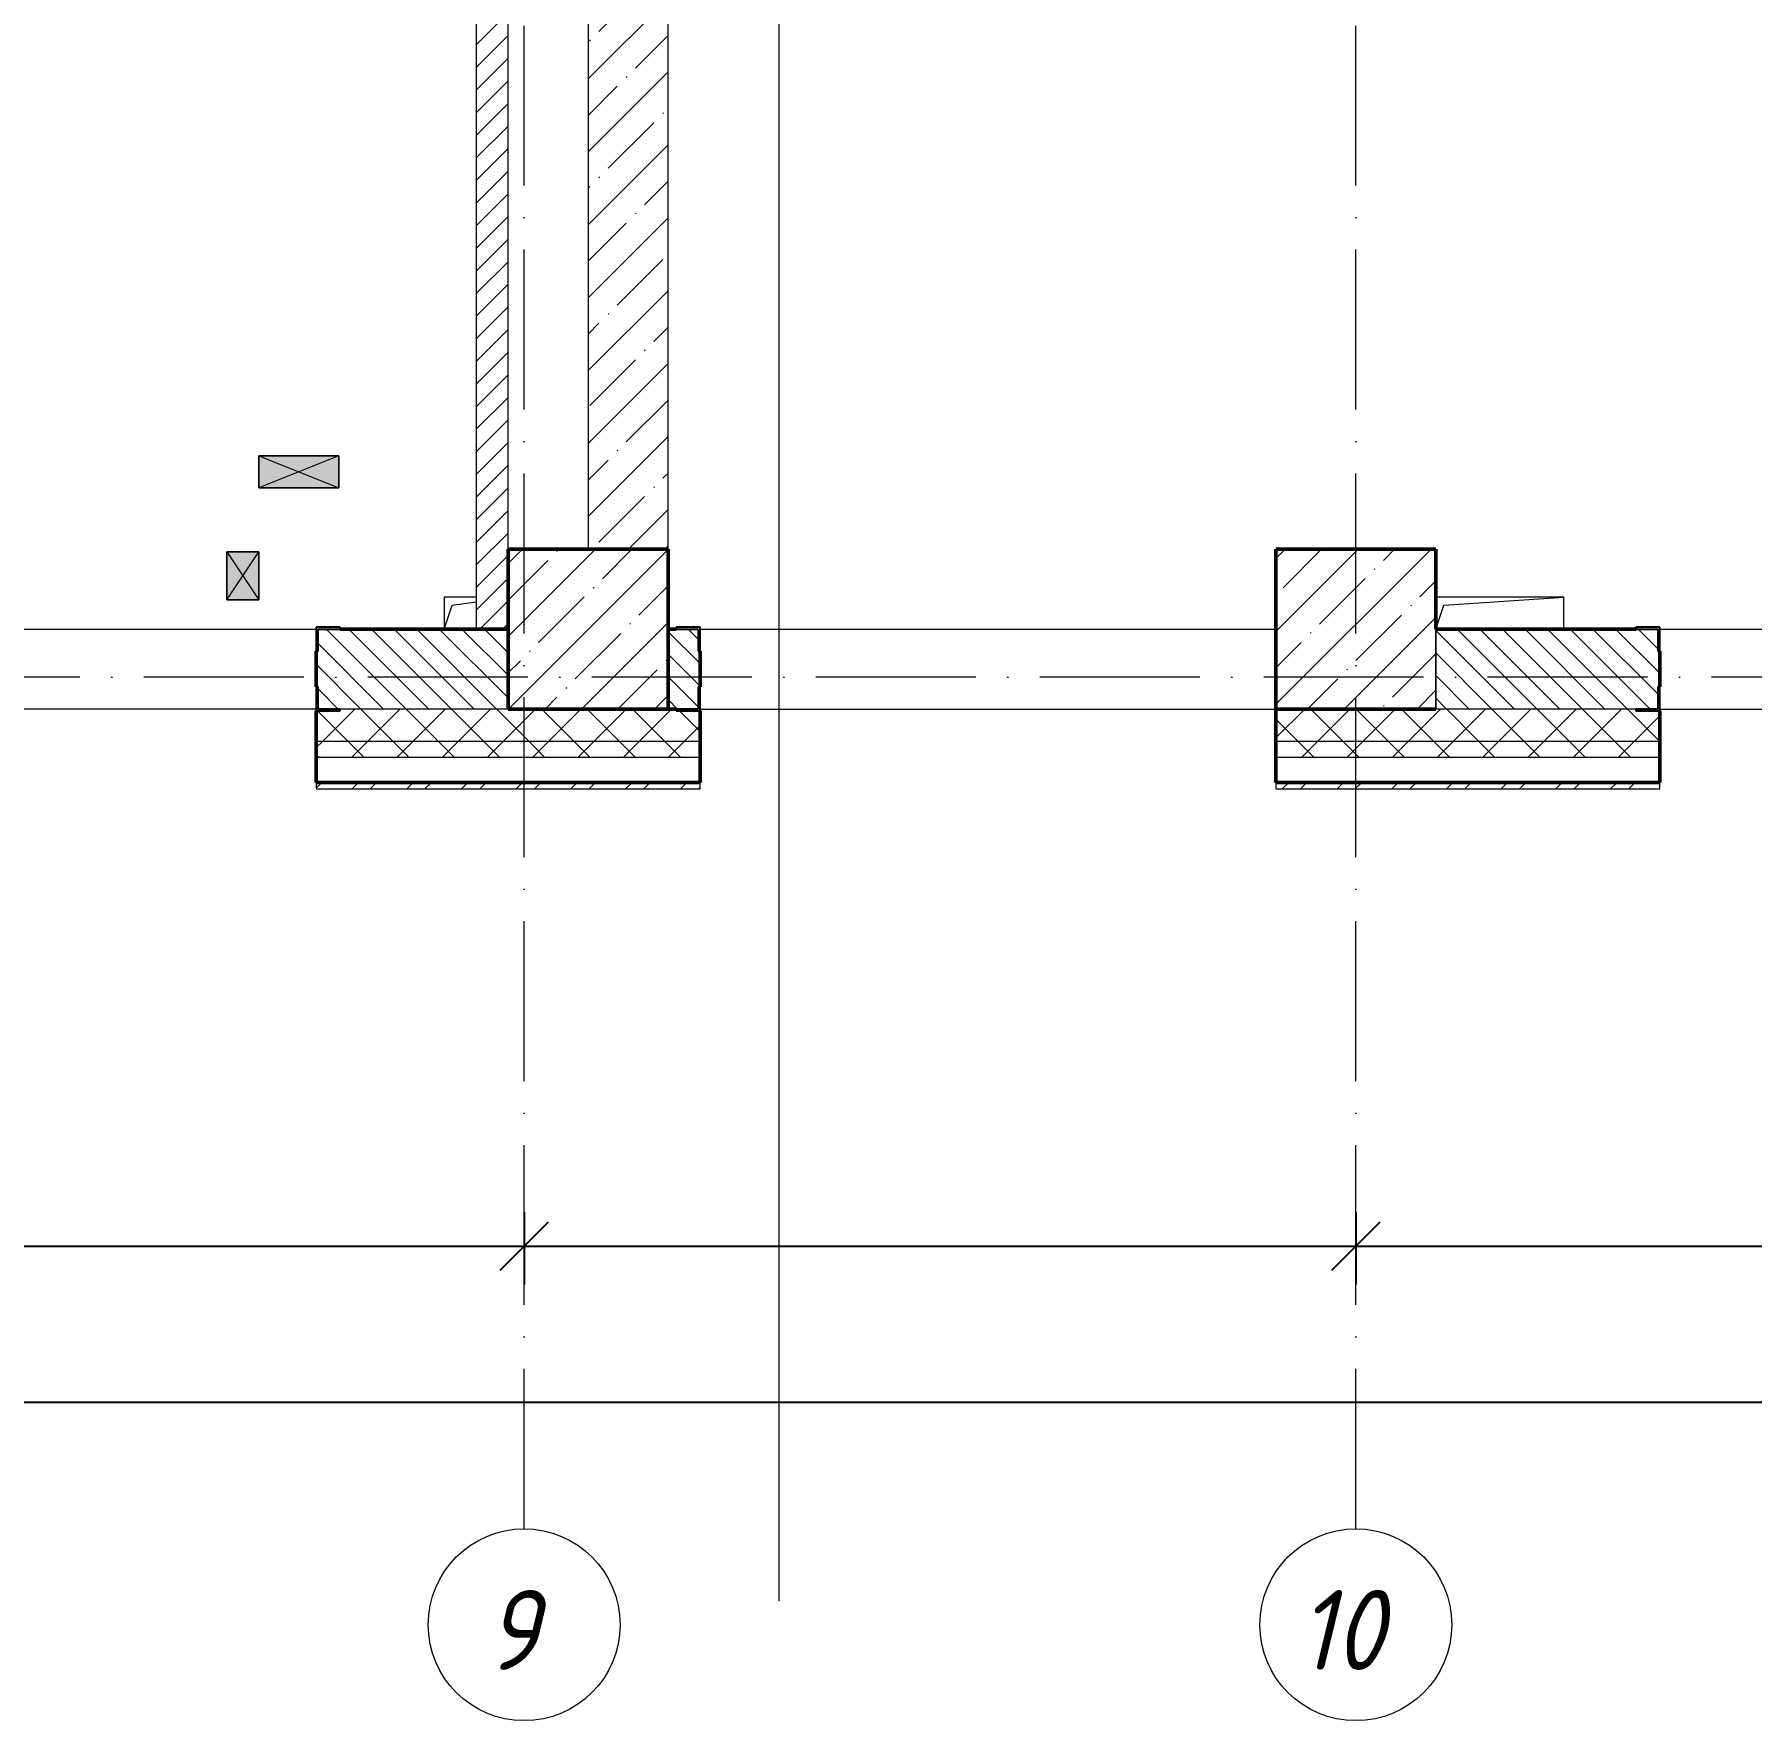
# Model space of a CAD drawing. Header units: millimetres. Extents: x -356862 to 418287, y 0 to 839748.
# Drawn here: x -2740 to 2628, y 305460 to 310734 of the extents above; entities that cross this region are included whole.
import ezdxf

# ---------------------------------------------------------------- set-up
doc = ezdxf.new("R2010")
doc.units = ezdxf.units.MM
doc.linetypes.add('50_200_ШТРИХ_1Т_ш5_п1_п1_', pattern=[700, 500, -100, 0, -100])
for name, color, linetype, lineweight in [('A-____-____-DIMS', 7, 'Continuous', 9), ('A-DETL-GENF-OTLN', 7, 'Continuous', 9), ('A-GENM-____-MCUT', 7, 'Continuous', 25), ('A-GENM-____-OTLN', 7, 'Continuous', 9), ('A-GENM-____-OTLN-1', 7, 'Continuous', 25), ('A-GLAZ-____-OTLN', 7, 'Continuous', 9), ('A-WALL-____-MCUT-1', 7, 'Continuous', 9), ('A-WALL-____-MCUT-2', 7, 'Continuous', 50), ('A-WALL-____-MCUT-3', 7, 'Continuous', 9), ('A-WALL-____-OTLN', 7, 'Continuous', 9), ('A-WALL-____-PATT-1', 7, 'Continuous', 9), ('A-WALL-FNSH-MCUT-1', 7, 'Continuous', 9), ('S-COLS-____-MCUT', 7, 'Continuous', 50), ('S-COLS-____-OTLN', 7, 'Continuous', 9), ('S-GRID-____-IDEN', 7, 'Continuous', 9), ('S-GRID-____-OTLN-1', 7, '50_200_ШТРИХ_1Т_ш5_п1_п1_', 9)]:
    doc.layers.add(name, color=color, linetype=linetype, lineweight=lineweight)
doc.layers.add('G-____-____-SYMB-1', color=9, linetype='Continuous', lineweight=9, true_color=0x808080)
doc.styles.add('ISOCPEUR_I', font='isocpeui.ttf', dxfattribs={"width": 0.9, "height": 2.5})
doc.dimstyles.new('ISO-2_5_0_9К_БОЛЬШОЙ_ОСИ', dxfattribs={"dimscale": 304.8, "dimtxt": 248.995294, "dimasz": 0.492126, "dimexe": 0.393701, "dimexo": 0, "dimgap": 0, "dimtad": 1, "dimdec": 0, "dimzin": 0, "dimdsep": 46, "dimtxsty": 'ISOCPEUR_I', "dimblk1": 'OBLIQUE', "dimblk2": 'OBLIQUE', "dimsah": 1, "dimcen": 0.09, "dimdle": 0.393701, "dimazin": 0, "dimtfac": 1, "dimtdec": 4, "dimtix": 1, "dimtmove": 0, "dimatfit": 3, "dimfxl": 1, "dimtvp": 1, "dimtolj": 1, "dimtzin": 0, "dimarcsym": 2})
pattern_1 = [(45, (-15659.08, 310542.9), (-114.0493, 114.0493), []), (45, (-15545.03, 310542.9), (-114.0493, 114.0493), [201.612, -40.322, 3.353, -36.97])]
pattern_2 = [(45, (-15659.08, 310542.9), (-70.71068, 70.71068), []), (135, (-15659.08, 310542.9), (-70.71068, -70.71068), [])]
pattern_3 = [(135, (-15659.08, 310542.9), (-35.35534, -35.35534), [])]

# ---------------------------------------------------------------- blocks, each defined once
blk = doc.blocks.new('BSC_Колонна _Прямоугольная - 500х500-V130-АР1_План отверстий 2 этажа в осях 1-64_А-ГГ')
at = {"layer": 'S-COLS-____-OTLN'}
h = blk.add_hatch(dxfattribs=at)
h.set_pattern_fill('FP_160', color=256, style=0, pattern_type=2)
h.set_pattern_definition([(45, (-14650, 1668.96), (-114.0493, 114.0493), []), (45, (-14535.95, 1668.96), (-114.0493, 114.0493), [201.612, -40.322, 3.353, -36.97])])
h.paths.add_polyline_path([(-250, -250), (250, -250), (250, 250), (-250, 250), (-250, -175.1)], flags=0)
at = {"layer": 'S-COLS-____-MCUT'}
for p, q in [((250, 250), (-250, 250)), ((-250, 250), (-250, -250)), ((250, -250), (250, 250)), ((-250, -250), (250, -250))]:
    blk.add_line(p, q, dxfattribs=at)
blk = doc.blocks.new('Фахверк_СКБ_Уголок - 250_2700-27497298-АР1_План отверстий 2 этажа в осях 1-64_А-ГГ')
at = {"layer": 'A-GENM-____-MCUT'}
for p, q in [((200, 181), (125, 181)), ((125, 181), (125, 106)), ((131, 106), (131, 175)), ((131, 175), (200, 175)), ((200, 175), (200, 181)), ((125, 106), (131, 106)), ((131, -6), (125, -6)), ((125, -6), (125, -81)), ((131, -75), (131, -6)), ((125, -81), (200, -81)), ((200, -75), (131, -75)), ((200, -81), (200, -75))]:
    blk.add_line(p, q, dxfattribs=at)
blk = doc.blocks.new('Фахверк_СКБ_Уголок - 250_2700_1-27501432-АР1_План отверстий 2 этажа в осях 1-64_А-ГГ')
at = {"layer": 'A-GENM-____-MCUT'}
for p, q in [((200, 181), (125, 181)), ((125, 181), (125, 106)), ((131, 106), (131, 175)), ((131, 175), (200, 175)), ((200, 175), (200, 181)), ((125, 106), (131, 106)), ((131, -6), (125, -6)), ((125, -6), (125, -81)), ((131, -75), (131, -6)), ((125, -81), (200, -81)), ((200, -75), (131, -75)), ((200, -81), (200, -75))]:
    blk.add_line(p, q, dxfattribs=at)
blk = doc.blocks.new('AR_Отверстие прямоугольное _в плите_ - AR_Отверстие прямоугольное _в плите_-V160-АР1_План отверстий 2 этажа в осях 1-64_А-ГГ')
at = {"layer": 'A-GENM-____-OTLN'}
for p, q in [((0, 50), (-100, 50)), ((-100, 50), (-100, -50)), ((-100, -50), (-75, 25)), ((-75, 25), (0, 35.7))]:
    blk.add_line(p, q, dxfattribs=at)
blk = doc.blocks.new('AR_Отверстие прямоугольное _в плите_ - AR_Отверстие прямоугольное _в плите_-30511394-АР1_План отверстий 2 этажа в осях 1-64_А-ГГ')
at = {"layer": 'A-GENM-____-OTLN'}
for p, q in [((200, 50), (-200, 50)), ((-200, -50), (-175, 25)), ((-175, 25), (200, 50)), ((200, -50), (200, 50))]:
    blk.add_line(p, q, dxfattribs=at)
blk = doc.blocks.new('AR_Отверстие прямоугольное _в стене__БезПР - AR_Отверстие прямоугольное _в стене__БезПР-36428168-АР1_План отверстий 2 этажа в осях 1-64_А-ГГ')
at = {"layer": 'A-GLAZ-____-OTLN'}
blk.add_hatch(color=256, dxfattribs=at).paths.add_polyline_path([(-75, -50), (75, -50), (75, 50), (-75, 50)], flags=0)
at = {"layer": 'A-DETL-GENF-OTLN'}
for p, q in [((-75, -50), (-75, 50)), ((-75, 50), (75, 50)), ((75, 50), (-75, -50)), ((-75, 50), (75, -50)), ((75, 50), (-75, 50)), ((-75, 50), (-75, -50)), ((75, 50), (75, -50)), ((75, -50), (75, 50)), ((75, -50), (-75, -50)), ((-75, -50), (75, -50))]:
    blk.add_line(p, q, dxfattribs=at)
blk = doc.blocks.new('AR_Отверстие прямоугольное _в стене__БезПР - AR_Отверстие прямоугольное _в стене__БезПР-36428146-АР1_План отверстий 2 этажа в осях 1-64_А-ГГ')
at = {"layer": 'A-GLAZ-____-OTLN'}
blk.add_hatch(color=256, dxfattribs=at).paths.add_polyline_path([(125, -50), (125, 50), (-125, 50), (-125, -50)], flags=0)
at = {"layer": 'A-DETL-GENF-OTLN'}
for p, q in [((-125, -50), (-125, 50)), ((-125, 50), (125, 50)), ((125, 50), (-125, -50)), ((-125, 50), (125, -50)), ((125, 50), (-125, 50)), ((-125, 50), (-125, -50)), ((125, 50), (125, -50)), ((125, -50), (125, 50)), ((125, -50), (-125, -50)), ((-125, -50), (125, -50))]:
    blk.add_line(p, q, dxfattribs=at)
blk = doc.blocks.new('Ось сетки - Круг_Ø6_00__ISO-2_5_0_9K_-25732049-АР1_План отверстий 2 этажа в осях 1-64_А-ГГ')
at = {"layer": 'S-GRID-____-IDEN'}
blk.add_circle((0, 0), 3, dxfattribs=at)
blk = doc.blocks.new('_Oblique')
at = {"color": 0, "linetype": 'ByBlock', "lineweight": -2}
blk.add_line((-0.5, -0.5), (0.5, 0.5), dxfattribs=at)
blk = doc.blocks.new('*D9247')
at = {"layer": 'A-____-____-DIMS', "color": 0, "lineweight": -2, "transparency": 16777216}
for p, q in [((-5809.1, 307050.4), (-5809.1, 306824.4)), ((-1209.1, 307050.4), (-1209.1, 306824.4)), ((-5929.1, 306944.4), (-1089.1, 306944.4))]:
    blk.add_line(p, q, dxfattribs=at)
at = {"layer": 'Defpoints', "color": 0, "transparency": 16777216}
for p in [(-5809.1, 307050.4), (-1209.1, 307050.4), (-1209.1, 306944.4)]:
    blk.add_point(p, dxfattribs=at)
at = {"layer": 'A-____-____-DIMS', "color": 0, "lineweight": -2, "transparency": 16777216, "xscale": 150, "yscale": 150, "zscale": 150, "rotation": 180}
blk.add_blockref('_Oblique', (-5809.1, 306944.4), dxfattribs=at)
at = {"layer": 'A-____-____-DIMS', "color": 0, "lineweight": -2, "transparency": 16777216, "xscale": 150, "yscale": 150, "zscale": 150}
blk.add_blockref('_Oblique', (-1209.1, 306944.4), dxfattribs=at)
at = {"layer": 'A-____-____-DIMS', "color": 0, "transparency": 16777216, "insert": (-3509.1, 306945.6), "char_height": 2.5, "width": 781.462, "attachment_point": 5, "style": 'ISOCPEUR_I'}
blk.add_mtext('\\A1;4600', dxfattribs=at)
blk = doc.blocks.new('*D9248')
at = {"layer": 'A-____-____-DIMS', "color": 0, "lineweight": -2, "transparency": 16777216}
for p, q in [((-1209.1, 307050.4), (-1209.1, 306824.4)), ((1390.9, 307050.4), (1390.9, 306824.4)), ((-1329.1, 306944.4), (1510.9, 306944.4))]:
    blk.add_line(p, q, dxfattribs=at)
at = {"layer": 'Defpoints', "color": 0, "transparency": 16777216}
for p in [(-1209.1, 307050.4), (1390.9, 307050.4), (1390.9, 306944.4)]:
    blk.add_point(p, dxfattribs=at)
at = {"layer": 'A-____-____-DIMS', "color": 0, "lineweight": -2, "transparency": 16777216, "xscale": 150, "yscale": 150, "zscale": 150, "rotation": 180}
blk.add_blockref('_Oblique', (-1209.1, 306944.4), dxfattribs=at)
at = {"layer": 'A-____-____-DIMS', "color": 0, "lineweight": -2, "transparency": 16777216, "xscale": 150, "yscale": 150, "zscale": 150}
blk.add_blockref('_Oblique', (1390.9, 306944.4), dxfattribs=at)
at = {"layer": 'A-____-____-DIMS', "color": 0, "transparency": 16777216, "insert": (90.9, 306945.6), "char_height": 2.5, "width": 758.478, "attachment_point": 5, "style": 'ISOCPEUR_I'}
blk.add_mtext('\\A1;2600', dxfattribs=at)
blk = doc.blocks.new('*D9249')
at = {"layer": 'A-____-____-DIMS', "color": 0, "lineweight": -2, "transparency": 16777216}
for p, q in [((1390.9, 307050.4), (1390.9, 306824.4)), ((4390.9, 307050.4), (4390.9, 306824.4)), ((1270.9, 306944.4), (4510.9, 306944.4))]:
    blk.add_line(p, q, dxfattribs=at)
at = {"layer": 'Defpoints', "color": 0, "transparency": 16777216}
for p in [(1390.9, 307050.4), (4390.9, 307050.4), (4390.9, 306944.4)]:
    blk.add_point(p, dxfattribs=at)
at = {"layer": 'A-____-____-DIMS', "color": 0, "lineweight": -2, "transparency": 16777216, "xscale": 150, "yscale": 150, "zscale": 150, "rotation": 180}
blk.add_blockref('_Oblique', (1390.9, 306944.4), dxfattribs=at)
at = {"layer": 'A-____-____-DIMS', "color": 0, "lineweight": -2, "transparency": 16777216, "xscale": 150, "yscale": 150, "zscale": 150}
blk.add_blockref('_Oblique', (4390.9, 306944.4), dxfattribs=at)
at = {"layer": 'A-____-____-DIMS', "color": 0, "transparency": 16777216, "insert": (2890.9, 306945.6), "char_height": 2.5, "width": 758.478, "attachment_point": 5, "style": 'ISOCPEUR_I'}
blk.add_mtext('\\A1;3000', dxfattribs=at)
blk = doc.blocks.new('*D9309')
at = {"layer": 'A-____-____-DIMS', "color": 0, "lineweight": -2, "transparency": 16777216}
for p, q in [((-18009.1, 306562.2), (-18009.1, 306336.2)), ((85490.9, 306562.2), (85490.9, 306336.2)), ((-18129.1, 306456.2), (85610.9, 306456.2))]:
    blk.add_line(p, q, dxfattribs=at)
at = {"layer": 'Defpoints', "color": 0, "transparency": 16777216}
for p in [(-18009.1, 306562.2), (85490.9, 306562.2), (85490.9, 306456.2)]:
    blk.add_point(p, dxfattribs=at)
at = {"layer": 'A-____-____-DIMS', "color": 0, "lineweight": -2, "transparency": 16777216, "xscale": 150, "yscale": 150, "zscale": 150, "rotation": 180}
blk.add_blockref('_Oblique', (-18009.1, 306456.2), dxfattribs=at)
at = {"layer": 'A-____-____-DIMS', "color": 0, "lineweight": -2, "transparency": 16777216, "xscale": 150, "yscale": 150, "zscale": 150}
blk.add_blockref('_Oblique', (85490.9, 306456.2), dxfattribs=at)
at = {"layer": 'A-____-____-DIMS', "color": 0, "transparency": 16777216, "insert": (33740.9, 306457.4), "char_height": 2.5, "width": 1080.257, "attachment_point": 5, "style": 'ISOCPEUR_I'}
blk.add_mtext('\\A1;103500', dxfattribs=at)

msp = doc.modelspace()

# ---------------------------------------------------------------- hatches: boundary and pattern name
at = {"layer": 'A-WALL-____-PATT-1'}
h = msp.add_hatch(dxfattribs=at)
h.set_pattern_fill('FP_5', color=256, style=0, pattern_type=2)
h.set_pattern_definition([(45, (-15659.08, 310542.9), (-35.35534, 35.35534), [])])
h.paths.add_polyline_path([(-1359.0813, 308873.9433), (-1259.0813, 308873.9433), (-1259.0813, 311023.9433), (-1262.0813, 311023.9433), (-1262.0813, 311070.9433), (-1356.0813, 311070.9433), (-1356.0813, 311023.9433), (-1359.0813, 311023.9433), (-1359.0813, 309123.9433)], flags=0)
h.paths.add_polyline_path([(-1259.0813, 311073.9433), (-1259.0813, 312773.9433), (-1359.0813, 312773.9433), (-1359.0813, 311073.9433), (-1262.0813, 311073.9433)], flags=0)
h.paths.add_polyline_path([(-1259.0813, 313273.9433), (-1259.0813, 314873.9433), (-1359.0813, 314873.9433), (-1359.0813, 313273.9433), (-1354.7335, 313273.9433)], flags=0)
h.paths.add_polyline_path([(-1304.844, 315073.9433), (-1259.0813, 315073.9433), (-1259.0813, 315523.9433), (-1359.0813, 315523.9433), (-1359.0813, 315073.9433), (-1306.4497, 315073.9433)], flags=0)
h.paths.add_polyline_path([(-1259.0813, 315823.9433), (-1259.0813, 316423.9433), (-1359.0813, 316423.9433), (-1359.0813, 315823.9433), (-1279.4203, 315823.9433)], flags=0)
h = msp.add_hatch(dxfattribs=at)
h.set_pattern_fill('FP_25', color=256, style=0, pattern_type=2)
h.set_pattern_definition(pattern_1)
h.paths.add_polyline_path([(-1009.0813, 309123.9433), (-759.0813, 309123.9433), (-759.0813, 316123.9433), (-1009.0813, 316123.9433), (-1009.0813, 309558.8219)], flags=0)
h = msp.add_hatch(dxfattribs=at)
h.set_pattern_fill('FP_6', color=256, style=0, pattern_type=2)
h.set_pattern_definition(pattern_3)
h.paths.add_polyline_path([(-2934.0813, 308623.9433), (-2865.0813, 308624.7327), (-2865.0813, 308692.9433), (-2859.0813, 308692.9433), (-2859.0813, 308804.9433), (-2865.0813, 308804.9433), (-2865.0813, 308873.9433), (-4759.0813, 308873.9433), (-4759.0813, 308623.9433), (-3300.5209, 308623.9433)], flags=0)
h.paths.add_polyline_path([(-1784.0813, 308623.9433), (-1259.0813, 308623.9433), (-1259.0813, 308873.9433), (-1853.0813, 308873.9433), (-1853.0813, 308804.9433), (-1859.0813, 308804.9433), (-1859.0813, 308692.9433), (-1853.0813, 308692.9433), (-1853.0813, 308623.9433)], flags=0)
h = msp.add_hatch(dxfattribs=at)
h.set_pattern_fill('FP_6', color=256, style=0, pattern_type=2)
h.set_pattern_definition(pattern_3)
h.paths.add_polyline_path([(-734.0813, 308623.9433), (-665.0813, 308623.9433), (-665.0813, 308692.9433), (-659.0813, 308692.9433), (-659.0813, 308804.9433), (-665.0813, 308804.9433), (-665.0813, 308873.9433), (-759.0813, 308873.9433), (-759.0813, 308623.9433)], flags=0)
h = msp.add_hatch(dxfattribs=at)
h.set_pattern_fill('FP_6', color=256, style=0, pattern_type=2)
h.set_pattern_definition(pattern_3)
h.paths.add_polyline_path([(2334.9187, 308623.9433), (2334.9187, 308692.9433), (2340.9187, 308692.9433), (2340.9187, 308804.9433), (2334.9187, 308804.9433), (2334.9187, 308873.9433), (1640.9187, 308873.9433), (1640.9187, 308623.9433), (2265.9187, 308623.9433)], flags=0)
h = msp.add_hatch(dxfattribs=at)
h.set_pattern_fill('FP_1', color=256, style=0, pattern_type=2)
h.set_pattern_definition(pattern_2)
h.paths.add_polyline_path([(85590.9187, 308523.9433), (85590.9187, 308623.9433), (76565.9187, 308623.9433), (76565.9187, 308617.9433), (76490.9187, 308617.9433), (76490.9187, 308523.9433), (85090.9187, 308523.9433)], flags=0)
h.paths.add_polyline_path([(74690.9187, 308523.9433), (74690.9187, 308617.9433), (74615.9187, 308617.9433), (74615.9187, 308623.9433), (66740.9187, 308623.9433), (66740.9187, 308523.9433), (74467.9078, 308523.9433)], flags=0)
h.paths.add_polyline_path([(65240.9187, 308523.9433), (65740.9187, 308523.9433), (65740.9187, 308623.9433), (64615.9187, 308623.9433), (64615.9187, 308617.9433), (64540.9187, 308617.9433), (64540.9187, 308523.9433), (64615.9187, 308523.9433)], flags=0)
h.paths.add_polyline_path([(55340.9187, 308523.9433), (56740.9187, 308523.9433), (56740.9187, 308623.9433), (55415.9187, 308623.9433), (55415.9187, 308617.9433), (55340.9187, 308617.9433)], flags=0)
h.paths.add_polyline_path([(53190.9187, 308523.9433), (53540.9187, 308523.9433), (53540.9187, 308617.9433), (53465.9187, 308617.9433), (53465.9187, 308623.9433), (52415.9187, 308623.9433), (52415.9187, 308617.9433), (52340.9187, 308617.9433), (52340.9187, 308523.9433), (52690.9187, 308523.9433)], flags=0)
h.paths.add_polyline_path([(50540.6156, 308523.9433), (50540.6156, 308617.9433), (50465.9187, 308617.9433), (50465.9187, 308623.9433), (49415.9187, 308623.9433), (49415.9187, 308617.9433), (49340.9187, 308617.9433), (49340.9187, 308523.9433), (49723.4078, 308523.9433)], flags=0)
h.paths.add_polyline_path([(47540.9187, 308523.9433), (47540.9187, 308617.9433), (47465.9187, 308617.9433), (47465.9187, 308623.9433), (46415.9187, 308623.9433), (46415.9187, 308617.9433), (46340.9187, 308617.9433), (46340.9187, 308523.9433), (47072.2113, 308523.9433)], flags=0)
h.paths.add_polyline_path([(43690.9187, 308523.9433), (44540.9187, 308523.9433), (44540.9187, 308617.9433), (44465.9187, 308617.9433), (44465.9187, 308623.9433), (43415.9187, 308623.9433), (43415.9187, 308617.9433), (43340.9187, 308617.9433), (43340.9083, 308523.9433), (43537.2827, 308523.9433)], flags=0)
h.paths.add_polyline_path([(38234.8899, 308523.9433), (38540.9083, 308523.9433), (38540.9083, 308617.9433), (38465.9187, 308617.9433), (38465.9187, 308623.9433), (37415.9187, 308623.9433), (37415.9187, 308617.9433), (37340.9187, 308617.9433), (37340.9135, 308523.9433), (38190.9187, 308523.9433)], flags=0)
h.paths.add_polyline_path([(34340.9187, 308523.9433), (35540.9135, 308523.9433), (35540.9135, 308617.9433), (35465.9187, 308617.9433), (35465.9187, 308623.9433), (34415.9187, 308623.9433), (34415.9187, 308617.9433), (34340.9187, 308617.9433)], flags=0)
h.paths.add_polyline_path([(32048.7649, 308523.9433), (32540.9187, 308523.9433), (32540.9187, 308617.9433), (32465.9187, 308617.9433), (32465.9187, 308623.9433), (31415.9187, 308623.9433), (31415.9187, 308617.9433), (31340.9187, 308617.9433), (31340.9187, 308523.9433), (31415.9187, 308523.9433)], flags=0)
h.paths.add_polyline_path([(29397.5685, 308523.9433), (29540.9187, 308523.9433), (29540.9187, 308617.9433), (29465.9187, 308617.9433), (29465.9187, 308623.9433), (28415.9187, 308623.9433), (28415.9187, 308617.9433), (28340.9187, 308617.9433), (28340.9187, 308523.9433), (29190.9187, 308523.9433)], flags=0)
h.paths.add_polyline_path([(26540.9187, 308523.9433), (26540.9187, 308617.9433), (26465.9187, 308617.9433), (26465.9187, 308623.9433), (25415.9187, 308623.9433), (25415.9187, 308617.9433), (25340.9187, 308617.9433), (25340.9187, 308523.9433), (26465.9187, 308523.9433)], flags=0)
h.paths.add_polyline_path([(23540.9187, 308523.9433), (23540.9187, 308617.9433), (23465.9187, 308618.5861), (23465.9187, 308623.9433), (22140.9187, 308623.9433), (22140.9187, 308523.9433), (23534.9187, 308523.9433)], flags=0)
h.paths.add_polyline_path([(19140.9187, 308523.9433), (20340.9187, 308523.9433), (20340.9187, 308617.9433), (20265.9187, 308617.9433), (20265.9187, 308623.9433), (19140.9187, 308623.9433)], flags=0)
h.paths.add_polyline_path([(17334.9187, 308523.9433), (17340.9187, 308523.9433), (17340.9187, 308617.9433), (17265.9187, 308617.9433), (17265.9187, 308623.9433), (16215.9187, 308623.9433), (16215.9187, 308617.9433), (16140.9187, 308617.9433), (16141.5863, 308523.9433), (17265.9187, 308523.9433)], flags=0)
h.paths.add_polyline_path([(14265.9187, 308523.9433), (14340.9187, 308523.9433), (14340.9187, 308617.9433), (14265.9187, 308617.9433), (14265.9187, 308623.9433), (13140.9187, 308623.9433), (13140.9187, 308523.9433), (13640.9187, 308523.9433)], flags=0)
h.paths.add_polyline_path([(10640.9187, 308523.9433), (11340.9187, 308523.9433), (11340.9187, 308617.9433), (11265.9187, 308617.9433), (11265.9187, 308623.9433), (10140.9187, 308623.9433), (10140.9187, 308523.9433)], flags=0)
h.paths.add_polyline_path([(8340.9187, 308523.9433), (8340.9187, 308617.9433), (8265.9187, 308617.9433), (8265.9187, 308623.9433), (7215.9187, 308623.9433), (7215.9187, 308617.9433), (7140.9187, 308617.9433), (7140.9187, 308523.9433), (7304.2649, 308523.9433)], flags=0)
h.paths.add_polyline_path([(5265.9187, 308523.9433), (5340.9187, 308523.9433), (5340.9187, 308617.9433), (5265.9187, 308617.9433), (5265.9187, 308623.9433), (4140.9187, 308623.9433), (4140.9187, 308523.9433), (4653.0684, 308523.9433)], flags=0)
h.paths.add_polyline_path([(1140.9187, 308523.9433), (2340.9187, 308523.9433), (2340.9187, 308617.9433), (2265.9187, 308617.9433), (2265.9187, 308623.9433), (1140.9187, 308623.9433)], flags=0)
h.paths.add_polyline_path([(-659.0813, 308523.9433), (-659.0813, 308617.9433), (-734.0813, 308617.9433), (-734.0813, 308623.9433), (-1784.0813, 308623.9433), (-1784.0813, 308617.9433), (-1859.0813, 308617.9433), (-1859.0813, 308523.9433), (-759.0813, 308523.9433)], flags=0)
h.paths.add_polyline_path([(-2859.0813, 308523.9433), (-2859.0813, 308617.9433), (-2934.0813, 308617.9433), (-2934.0813, 308623.9433), (-8184.0813, 308623.9433), (-8184.0813, 308617.9433), (-8259.0813, 308617.9433), (-8259.0813, 308523.9433), (-3300.5209, 308523.9433)], flags=0)
h.paths.add_polyline_path([(-10359.0813, 308523.9433), (-9259.0813, 308523.9433), (-9259.0813, 308617.9433), (-9334.0813, 308617.9433), (-9334.0813, 308623.9433), (-18109.0813, 308623.9433), (-18109.0813, 308523.9433), (-10370.378, 308523.9433)], flags=0)
h = msp.add_hatch(dxfattribs=at)
h.set_pattern_fill('FP_1', color=256, style=0, pattern_type=2)
h.set_pattern_definition(pattern_2)
h.paths.add_polyline_path([(85590.9187, 308473.9433), (85690.9187, 308473.9433), (85690.9187, 308523.9433), (76490.9187, 308523.9433), (76490.9187, 308473.9433), (85072.6935, 308473.9433)], flags=0)
h.paths.add_polyline_path([(73584.1756, 308473.9433), (74690.9187, 308473.9433), (74690.9187, 308523.9433), (66740.9187, 308523.9433), (66740.9187, 308473.9433), (72700.4435, 308473.9433)], flags=0)
h.paths.add_polyline_path([(64540.9187, 308473.9433), (65740.9187, 308473.9433), (65740.9187, 308523.9433), (64540.9187, 308523.9433)], flags=0)
h.paths.add_polyline_path([(56740.9187, 308473.9433), (56740.9187, 308523.9433), (55340.9187, 308523.9433), (55340.9187, 308473.9433), (55909.5328, 308473.9433)], flags=0)
h.paths.add_polyline_path([(53540.9187, 308473.9433), (53540.9187, 308523.9433), (52340.9187, 308523.9433), (52340.9187, 308473.9433), (53258.3363, 308473.9433)], flags=0)
h.paths.add_polyline_path([(49723.4078, 308473.9433), (50540.6156, 308473.9433), (50540.6156, 308523.9433), (49340.9187, 308523.9433), (49340.9187, 308473.9433)], flags=0)
h.paths.add_polyline_path([(47540.9187, 308473.9433), (47540.9187, 308523.9433), (46340.9187, 308523.9433), (46340.9187, 308473.9433), (47072.2113, 308473.9433)], flags=0)
h.paths.add_polyline_path([(44421.0149, 308473.9433), (44540.9187, 308473.9433), (44540.9187, 308523.9433), (43340.9083, 308523.9433), (43340.9083, 308473.9433), (43537.2827, 308473.9433)], flags=0)
h.paths.add_polyline_path([(38540.9083, 308473.9433), (38540.9083, 308523.9433), (37340.9135, 308523.9433), (37340.9135, 308473.9433), (38234.8899, 308473.9433)], flags=0)
h.paths.add_polyline_path([(35540.9135, 308473.9433), (35540.9135, 308523.9433), (34340.9187, 308523.9433), (34340.9187, 308473.9433), (34699.9613, 308473.9433)], flags=0)
h.paths.add_polyline_path([(31340.9187, 308473.9433), (32540.9187, 308473.9433), (32540.9187, 308523.9433), (31340.9187, 308523.9433)], flags=0)
h.paths.add_polyline_path([(29397.5685, 308473.9433), (29540.9187, 308473.9433), (29540.9187, 308523.9433), (28340.9187, 308523.9433), (28340.9187, 308473.9433), (28513.8363, 308473.9433)], flags=0)
h.paths.add_polyline_path([(26540.9187, 308473.9433), (26540.9187, 308523.9433), (25340.9187, 308523.9433), (25340.9187, 308473.9433), (25862.6399, 308473.9433)], flags=0)
h.paths.add_polyline_path([(23211.4434, 308473.9433), (23540.9187, 308473.9433), (23540.9187, 308523.9433), (22140.9187, 308523.9433), (22140.9187, 308473.9433), (22327.7113, 308473.9433)], flags=0)
h.paths.add_polyline_path([(20340.9187, 308473.9433), (20340.9187, 308523.9433), (19140.9187, 308523.9433), (19140.9187, 308473.9433), (19676.5149, 308473.9433)], flags=0)
h.paths.add_polyline_path([(17340.9187, 308473.9433), (17340.9187, 308523.9433), (16140.9187, 308523.9433), (16141.5863, 308473.9433)], flags=0)
h.paths.add_polyline_path([(14340.9187, 308473.9433), (14340.9187, 308523.9433), (13140.9187, 308523.9433), (13140.9187, 308473.9433)], flags=0)
h.paths.add_polyline_path([(10140.9187, 308473.9433), (11340.9187, 308473.9433), (11340.9187, 308523.9433), (10140.9187, 308523.9433)], flags=0)
h.paths.add_polyline_path([(8340.9187, 308473.9433), (8340.9187, 308523.9433), (7140.9187, 308523.9433), (7140.9187, 308473.9433), (7304.2649, 308473.9433)], flags=0)
h.paths.add_polyline_path([(5340.9187, 308473.9433), (5340.9187, 308523.9433), (4140.9187, 308523.9433), (4140.9187, 308473.9433), (4653.0684, 308473.9433)], flags=0)
h.paths.add_polyline_path([(2340.9187, 308473.9433), (2340.9187, 308523.9433), (1140.9187, 308523.9433), (1140.9187, 308473.9433), (2001.872, 308473.9433)], flags=0)
h.paths.add_polyline_path([(-659.0813, 308473.9433), (-659.0813, 308523.9433), (-1859.0813, 308523.9433), (-1859.0813, 308473.9433), (-1533.0566, 308473.9433)], flags=0)
h.paths.add_polyline_path([(-2859.0813, 308473.9433), (-2859.0813, 308523.9433), (-8259.0813, 308523.9433), (-8259.0813, 308473.9433), (-3300.5209, 308473.9433)], flags=0)
h.paths.add_polyline_path([(-9259.0813, 308473.9433), (-9259.0813, 308523.9433), (-18209.0813, 308523.9433), (-18209.0813, 308473.9433), (-10370.378, 308473.9433)], flags=0)
h = msp.add_hatch(dxfattribs=at)
h.set_pattern_fill('FP_3', color=256, style=0, pattern_type=2)
h.set_pattern_definition([(45, (-15659.08, 310542.9), (-85.5366, 85.5366), []), (45, (-15602.06, 310542.9), (-85.5366, 85.5366), [])])
h.paths.add_polyline_path([(22141.9187, 308373.9433), (22655.9187, 308373.9433), (22655.9187, 308393.9433), (22141.9187, 308393.9433)], flags=0)
h.paths.add_polyline_path([(19676.5149, 308373.9433), (20340.9187, 308373.9433), (20340.9187, 308393.9433), (19140.9187, 308393.9433), (19140.9187, 308373.9433)], flags=0)
h.paths.add_polyline_path([(17340.9187, 308373.9433), (17340.9187, 308393.9433), (16141.9187, 308393.9433), (16141.9187, 308373.9433)], flags=0)
h.paths.add_polyline_path([(14340.9187, 308373.9433), (14340.9187, 308393.9433), (13140.9187, 308393.9433), (13140.9187, 308373.9433)], flags=0)
h.paths.add_polyline_path([(10839.1934, 308373.9433), (11340.9187, 308373.9433), (11340.9187, 308393.9433), (10141.9187, 308393.9433), (10141.9187, 308373.9433)], flags=0)
h.paths.add_polyline_path([(8340.9187, 308373.9433), (8340.9187, 308393.9433), (7140.9187, 308393.9433), (7140.9187, 308373.9433), (7304.2649, 308373.9433)], flags=0)
h.paths.add_polyline_path([(4653.0684, 308373.9433), (5340.9187, 308373.9433), (5340.9187, 308393.9433), (4140.9187, 308393.9433), (4140.9187, 308373.9433)], flags=0)
h.paths.add_polyline_path([(2001.872, 308373.9433), (2340.9187, 308373.9433), (2340.9187, 308393.9433), (1140.9187, 308393.9433), (1140.9187, 308373.9433)], flags=0)
h.paths.add_polyline_path([(-1533.0566, 308373.9433), (-659.0813, 308373.9433), (-659.0813, 308393.9433), (-1859.0813, 308393.9433), (-1859.0813, 308373.9433)], flags=0)
h.paths.add_polyline_path([(-3300.5209, 308373.9433), (-2859.0813, 308373.9433), (-2859.0813, 308393.9433), (-8259.0813, 308393.9433), (-8259.0813, 308373.9433), (-5067.9852, 308373.9433)], flags=0)
h.paths.add_polyline_path([(-10370.378, 308373.9433), (-9259.0813, 308373.9433), (-9259.0813, 308393.9433), (-18339.0813, 308393.9433), (-18339.0813, 308373.9433), (-12137.8423, 308373.9433)], flags=0)
at = {"layer": 'S-COLS-____-OTLN'}
h = msp.add_hatch(dxfattribs=at)
h.set_pattern_fill('FP_25', color=256, style=0, pattern_type=2)
h.set_pattern_definition(pattern_1)
h.paths.add_polyline_path([(1140.9187, 308623.9433), (1640.9187, 308623.9433), (1640.9187, 309123.9433), (1140.9187, 309123.9433)], flags=0)

# ---------------------------------------------------------------- linework, layer by layer
at = {"layer": 'A-WALL-____-MCUT-1'}
for p, q in [((-1009.0813, 316123.9433), (-1009.0813, 309123.9433)), ((-759.0813, 309123.9433), (-759.0813, 316123.9433))]:
    msp.add_line(p, q, dxfattribs=at)
at = {"layer": 'A-WALL-____-MCUT-2'}
for p, q in [((-1259.0813, 308873.9433), (-1784.0813, 308873.9433)), ((-734.0813, 308873.9433), (-759.0813, 308873.9433)), ((2265.9187, 308873.9433), (1640.9187, 308873.9433)), ((-1859.0813, 308804.9433), (-1859.0813, 308692.9433)), ((-659.0813, 308692.9433), (-659.0813, 308804.9433)), ((2340.9187, 308692.9433), (2340.9187, 308804.9433)), ((-1859.0813, 308617.9433), (-1859.0813, 308393.9433)), ((-734.0813, 308623.9433), (-759.0813, 308623.9433)), ((-659.0813, 308393.9433), (-659.0813, 308617.9433)), ((1640.9187, 308623.9433), (1140.9187, 308623.9433)), ((1140.9187, 308623.9433), (1140.9187, 308393.9433)), ((2340.9187, 308393.9433), (2340.9187, 308617.9433)), ((-1859.0813, 308393.9433), (-659.0813, 308393.9433)), ((1140.9187, 308393.9433), (2340.9187, 308393.9433))]:
    msp.add_line(p, q, dxfattribs=at)
at = {"layer": 'A-WALL-____-MCUT-3'}
for p, q in [((1640.9187, 308873.9433), (1640.9187, 308623.9433)), ((-1259.0813, 308623.9433), (-1784.0813, 308623.9433)), ((2265.9187, 308623.9433), (1640.9187, 308623.9433)), ((-1859.0813, 308523.9433), (-659.0813, 308523.9433)), ((1140.9187, 308523.9433), (2340.9187, 308523.9433)), ((-1859.0813, 308473.9433), (-659.0813, 308473.9433)), ((1140.9187, 308473.9433), (2340.9187, 308473.9433))]:
    msp.add_line(p, q, dxfattribs=at)
at = {"layer": 'A-WALL-____-OTLN'}
for p, q in [((-2859.0813, 308873.9433), (-1859.0813, 308873.9433)), ((-659.0813, 308873.9433), (1140.9187, 308873.9433)), ((2340.9187, 308873.9433), (4140.9187, 308873.9433)), ((-1859.0813, 308623.9433), (-2859.0813, 308623.9433)), ((-659.0813, 308623.9433), (1140.9187, 308623.9433)), ((2340.9187, 308623.9433), (4140.9187, 308623.9433))]:
    msp.add_line(p, q, dxfattribs=at)
at = {"layer": 'A-WALL-FNSH-MCUT-1'}
for p, q in [((-1359.0813, 311023.9433), (-1359.0813, 308873.9433)), ((-1259.0813, 309123.9433), (-1259.0813, 311023.9433)), ((-1859.0813, 308393.9433), (-1859.0813, 308373.9433)), ((-1859.0813, 308373.9433), (-659.0813, 308373.9433)), ((-659.0813, 308373.9433), (-659.0813, 308393.9433)), ((1140.9187, 308393.9433), (1140.9187, 308373.9433)), ((1140.9187, 308373.9433), (2340.9187, 308373.9433)), ((2340.9187, 308373.9433), (2340.9187, 308393.9433))]:
    msp.add_line(p, q, dxfattribs=at)
at = {"layer": 'G-____-____-SYMB-1'}
msp.add_line((-412.8103, 360589.861), (-412.8103, 305833.618), dxfattribs=at)
at = {"layer": 'S-COLS-____-MCUT'}
for p, q in [((1640.9187, 309123.9433), (1140.9187, 309123.9433)), ((1140.9187, 309123.9433), (1140.9187, 308623.9433)), ((1640.9187, 308873.9433), (1640.9187, 309123.9433)), ((1140.9187, 308623.9433), (1640.9187, 308623.9433))]:
    msp.add_line(p, q, dxfattribs=at)
at = {"layer": 'S-COLS-____-OTLN'}
msp.add_line((1640.9187, 308623.9433), (1640.9187, 308873.9433), dxfattribs=at)
at = {"layer": 'S-GRID-____-OTLN-1'}
for p, q in [((-1209.0813, 306060.2949), (-1209.0813, 360423.8609)), ((1390.9187, 306060.2949), (1390.9187, 360423.8609)), ((88415.3253, 308723.9433), (-20327.8515, 308723.9433))]:
    msp.add_line(p, q, dxfattribs=at)

# ---------------------------------------------------------------- block references
at = {"layer": 'A-GENM-____-OTLN'}
for name, p in [('AR_Отверстие прямоугольное _в плите_ - AR_Отверстие прямоугольное _в плите_-V160-АР1_План отверстий 2 этажа в осях 1-64_А-ГГ', (-1359.0813, 308923.9433)), ('AR_Отверстие прямоугольное _в плите_ - AR_Отверстие прямоугольное _в плите_-30511394-АР1_План отверстий 2 этажа в осях 1-64_А-ГГ', (1840.9187, 308923.9433))]:
    msp.add_blockref(name, p, dxfattribs=at)
at = {"layer": 'A-GENM-____-OTLN-1'}
msp.add_blockref('Фахверк_СКБ_Уголок - 250_2700-27497298-АР1_План отверстий 2 этажа в осях 1-64_А-ГГ', (-1984.0813, 308698.9433), dxfattribs=at)
at = {"layer": 'A-GENM-____-OTLN-1', "rotation": 180}
for name, p in [('Фахверк_СКБ_Уголок - 250_2700_1-27501432-АР1_План отверстий 2 этажа в осях 1-64_А-ГГ', (-534.0813, 308798.9433)), ('Фахверк_СКБ_Уголок - 250_2700-27497298-АР1_План отверстий 2 этажа в осях 1-64_А-ГГ', (2465.9187, 308798.9433))]:
    msp.add_blockref(name, p, dxfattribs=at)
at = {"layer": 'A-GLAZ-____-OTLN'}
msp.add_blockref('AR_Отверстие прямоугольное _в стене__БезПР - AR_Отверстие прямоугольное _в стене__БезПР-36428146-АР1_План отверстий 2 этажа в осях 1-64_А-ГГ', (-1913.5663, 309365.553), dxfattribs=at)
at = {"layer": 'A-GLAZ-____-OTLN', "rotation": 90}
msp.add_blockref('AR_Отверстие прямоугольное _в стене__БезПР - AR_Отверстие прямоугольное _в стене__БезПР-36428168-АР1_План отверстий 2 этажа в осях 1-64_А-ГГ', (-2088.5663, 309040.553), dxfattribs=at)
at = {"layer": 'S-COLS-____-OTLN'}
msp.add_blockref('BSC_Колонна _Прямоугольная - 500х500-V130-АР1_План отверстий 2 этажа в осях 1-64_А-ГГ', (-1009.0813, 308873.9433), dxfattribs=at)
at = {"layer": 'S-GRID-____-IDEN', "xscale": 99.99999999999993, "yscale": 99.99999999999993, "zscale": 99.99999999999993}
for p in [(-1209.0813, 305760.2949), (1390.9187, 305760.2949)]:
    msp.add_blockref('Ось сетки - Круг_Ø6_00__ISO-2_5_0_9K_-25732049-АР1_План отверстий 2 этажа в осях 1-64_А-ГГ', p, dxfattribs=at)

# ---------------------------------------------------------------- texts
at = {"layer": 'S-GRID-____-IDEN', "char_height": 250, "attachment_point": 1, "style": 'ISOCPEUR_I'}
for s, insert, width in [('\\fISOCPEUR|b0|i1|c204|p34|;\\W.9;9', (-1330.7596, 305869.0696), 202.02525), ('10', (1209.8404, 305869.0696), 346.329)]:
    msp.add_mtext(s, dxfattribs=dict(at, insert=insert, width=width))

# ---------------------------------------------------------------- dimensions: what is measured, and where the dimension line sits
at = {"layer": 'A-____-____-DIMS'}
for base, p1, p2, override, picture, middle in [((-1209.0813, 306944.3783), (-5809.0813, 307050.4444), (-1209.0813, 307050.4444), {"dimpost": '<>', "dimfxl": 4600}, '*D9247', (-3509.0813, 306945.6283)), ((1390.9187, 306944.3783), (-1209.0813, 307050.4444), (1390.9187, 307050.4444), {"dimpost": '<>', "dimfxl": 2600}, '*D9248', (90.9187, 306945.6283)), ((4390.9187, 306944.3783), (1390.9187, 307050.4444), (4390.9187, 307050.4444), {"dimpost": '<>', "dimfxl": 3000}, '*D9249', (2890.9187, 306945.6283)), ((85490.9187, 306456.1712), (-18009.0813, 306562.2373), (85490.9187, 306562.2373), {"dimpost": '<>', "dimfxl": 103500}, '*D9309', (33740.9187, 306457.4212))]:
    dim = msp.add_linear_dim(base=base, p1=p1, p2=p2, dimstyle='ISO-2_5_0_9К_БОЛЬШОЙ_ОСИ', override=override, dxfattribs=at)
    dim.commit()
    dim.dimension.update_dxf_attribs({"geometry": picture, "text_midpoint": middle})

doc.saveas('drawing.dxf')
